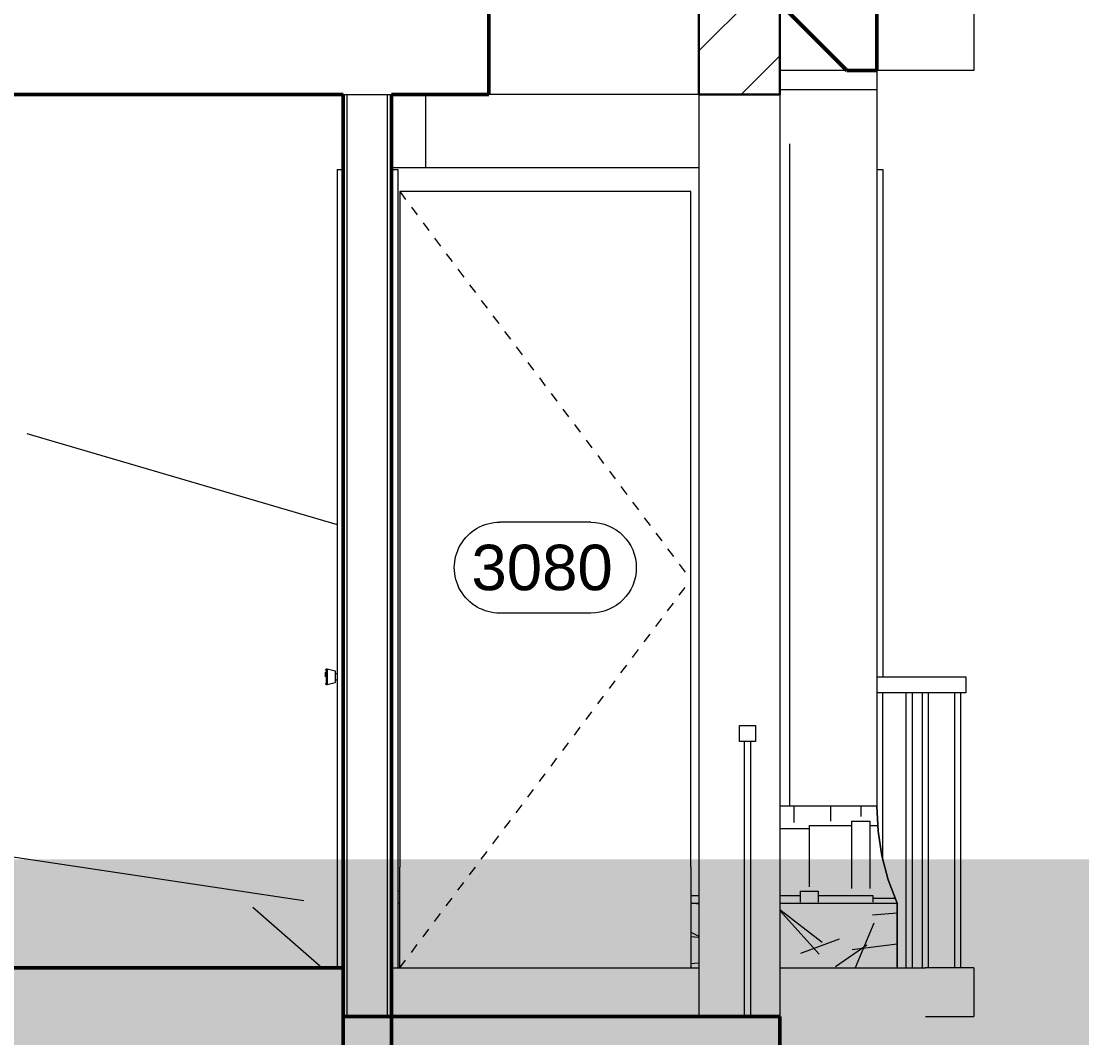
# Model space of a CAD drawing. Header units: feet. Extents: x 4475 to 7025, y -5344 to -4239.
# Drawn here: x 6693.2 to 6704.13, y -4333.82 to -4323.34 of the extents above; entities that cross this region are included whole.
import ezdxf

# ---------------------------------------------------------------- set-up
doc = ezdxf.new("R2010")
doc.units = ezdxf.units.FT
doc.header["$MEASUREMENT"] = 0
doc.linetypes.add('Dash 1_16_', pattern=[0.12499999999999999, 0.06249999999999999, -0.06249999999999999])
for name, color, linetype, lineweight in [('A-COLS', 52, 'Continuous', 9), ('A-DOOR', 31, 'Continuous', 13), ('A-DOOR-FRAM', 31, 'Continuous', 9), ('A-DOOR-IDEN', 31, 'Continuous', 9), ('A-FLOR', 192, 'Continuous', 13), ('A-FLOR-HRAL', 11, 'Continuous', 9), ('A-ROOF', 132, 'Continuous', 9), ('A-WALL', 113, 'Continuous', 9), ('A-WALL-PATT', 111, 'Continuous', 13), ('S-BEAM', 12, 'Continuous', 9)]:
    doc.layers.add(name, color=color, linetype=linetype, lineweight=lineweight)
doc.styles.add('Arial_1', font='arial.ttf', dxfattribs={"height": 42.1875})

# ---------------------------------------------------------------- blocks, each defined once
blk = doc.blocks.new('FP_2_14-BUILDING SECTION 2')
at = {"layer": 'A-WALL-PATT', "lineweight": 9}
for p, q in [((-431.4351579863111, 20.00000000000005), (-431.4351579863111, 18.72153590751128)), ((-427.6851579863111, 19.99999999999988), (-427.6851579863111, 18.16551616223404)), ((-423.1851579863111, 19.99999999999988), (-423.1851579863111, 17.98030947057168)), ((-432.5601579863111, 17.61013918948862), (-433.5591576354056, 17.61013918948862)), ((-430.3101579863111, 18.16551616223387), (-432.5601579863111, 18.16551616223387)), ((-432.5601579863111, 18.16551616223387), (-432.5601579863111, 15.33783507718613)), ((-430.3101579863111, 18.16551616223387), (-430.3101579863111, 15.33783507718613)), ((-425.0601579863111, 17.61013918948862), (-430.3101579863111, 17.61013918948862)), ((-425.0601579863111, 17.61013918948862), (-425.0601579863111, 15.03258770919962)), ((-421.435157986312, 17.24034107771302), (-425.0601579863111, 17.24034107771302)), ((-432.5601579863111, 15.33783507718613), (-432.5601579863111, 12.55279653324004)), ((-430.3101579863111, 15.33783507718613), (-430.3101579863111, 12.55279653324004)), ((-425.0601579863111, 15.03258770919962), (-425.0601579863111, 12.49291742516556)), ((-432.5601579863111, 12.55279653324004), (-432.5601579863111, 9.835873915088312)), ((-430.3101579863111, 12.55279653324004), (-430.3101579863111, 9.835873915088312)), ((-425.0601579863111, 12.49291742516556), (-425.0601579863111, 10.0104957147696)), ((-423.9351579863111, 9.48782424299702), (-426.1851579863111, 9.48782424299702)), ((-426.1851579863111, 9.48782424299702), (-426.1851579863111, 8.121797583214002)), ((-423.9351579863111, 9.48782424299702), (-423.9351579863111, 8.121797583214002)), ((-432.9351579863111, 8.624980069447643), (-435.740973738761, 8.624980069447643)), ((-426.1851579863111, 8.968836062234912), (-432.9351579863111, 8.968836062234912)), ((-432.9351579863111, 8.968836062234912), (-432.9351579863111, 8.121797583214002)), ((-421.435157986312, 8.968836062234912), (-423.9351579863111, 8.968836062234912)), ((-410.4351579863111, 8.968836062234912), (-411.4351579863121, 8.968836062234912))]:
    blk.add_line(p, q, dxfattribs=at)
blk = doc.blocks.new('FP_2_15-BUILDING SECTION 2')
at = {"layer": 'A-WALL-PATT', "lineweight": 9}
blk.add_line((-374.1851579863513, 9.48782424299702), (-374.435157986311, 9.48782424299702), dxfattribs=at)
blk = doc.blocks.new('Basic Wall _ Generic - 6_ Shingle - ___-636447-BUILDING SECTION 2')
at = {"layer": 'A-WALL'}
for p, q in [((-433.4351579863127, 20.00000000000014), (-421.4351579863118, 20.00000000000004)), ((-410.4351579863109, 12.45811420456725), (-410.4351579863109, 8.000000000000366)), ((-374.4351579863107, 8.000000000000185), (-374.4351579863107, 12.45811420456667)), ((-421.4351579863117, 7.999999999999993), (-435.9351579863126, 7.999999999999987)), ((-410.4351579863109, 7.999999999999998), (-411.4351579863119, 7.999999999999998)), ((-374.1851579863511, 7.999999999999998), (-374.4351579863107, 7.999999999999998))]:
    blk.add_line(p, q, dxfattribs=at)
at = {"layer": 'A-WALL', "flags": 128}
blk.add_lwpolyline([(-435.9351579863126, 8.00000000000016), (-434.8501055295026, 10.88757601975565), (-434.0667963731976, 13.87117466393442), (-433.5934846768934, 16.91935611227999), (-433.4351579863127, 19.99999999999994)], dxfattribs=at)
at = {"layer": 'A-WALL'}
for name in ['FP_2_14-BUILDING SECTION 2', 'FP_2_15-BUILDING SECTION 2']:
    blk.add_blockref(name, (0, 0), dxfattribs=at)
blk = doc.blocks.new('Basic Wall _ Generic - 6_ Shingle - ___-636446-BUILDING SECTION 2')
at = {"layer": 'A-WALL-PATT', "lineweight": 9}
h = blk.add_hatch(dxfattribs=at)
h.set_pattern_fill('FP2_12', color=256, style=0, pattern_type=2)
h.set_pattern_definition([(228.013, (-215.967, 108), (-239.9989413048833, -270.0010021343165), [4.036, -399.573]), (184.97, (-218.667, 105), (360.0003236346671, 30.00211492436711), [6.926, -685.678]), (132.51, (-225.567, 104.4), (299.9971683038152, -330.0022305116928), [4.883999999999999, -483.481]), (267.2739999999999, (-237.267, 96.9), (29.99679649168115, 600.0003233609434), [6.307, -624.4069999999999]), (292.834, (-237.567, 90.6), (-150.0022592402545, 359.9987489656311), [6.185, -612.281]), (357.274, (-235.167, 84.9), (-600.0003233609434, 29.99679649168113), [6.307, -624.4069999999999]), (37.694, (-228.867, 84.6), (-390.0009265899155, -299.9981378692331), [8.341000000000001, -825.745]), (72.255, (-222.267, 89.7), (210.0037447243963, 659.998976711124), [7.875, -779.59]), (121.43, (-219.867, 97.2), (-240.0028834568721, 389.9983220481687), [6.327999999999999, -626.5219999999999]), (175.236, (-223.167, 102.6), (329.9993796356457, -30.00166198877936), [7.225, -354.023]), (222.397, (-230.367, 103.2), (-360.0027680582915, -329.9974716837473), [9.342999999999998, -925.001]), (138.814, (-207.567, 96.6), (-209.9997065126242, 180.0004392567188), [3.189, -315.715]), (171.4690000000001, (-209.967, 98.7), (390.0002053866395, -60.00125401505348), [6.067, -600.645]), (225, (-215.967, 99.6), (3.552713678800501e-15, -29.99971229862047), [4.243, -38.184]), (203.199, (-218.067, 103.2), (149.9995756617798, 60.00128391364628), [2.285, -226.188]), (291.801, (-220.167, 102.3), (-29.99936713589376, 90.00061687258514), [3.231, -158.324]), (30.964, (-218.967, 99.3), (89.9996300442654, 60.00036293969697), [5.247999999999999, -169.681]), (161.565, (-214.467, 102), (60.00008084426817, -30.00026552684633), [3.795, -91.074]), (16.39, (-237.567, 102.3), (299.9996422809709, 90.00251610532591), [5.315999999999999, -526.2849999999999]), (70.346, (-232.467, 103.8), (-120.0009292892917, -329.9994507854618), [4.46, -441.522]), (293.199, (-214.467, 108), (-60.00128391364633, 149.9995756617798), [4.568999999999999, -223.904]), (343.61, (-212.667, 103.8), (-299.9996422809709, 90.00251610532591), [5.316, -526.285]), (339.444, (-237.567, 83.7), (-150.0003327236797, 59.99973827264058), [5.126, -251.194]), (294.775, (-232.767, 81.9), (-149.9993189289101, 329.9999523800922), [4.295, -425.239]), (66.801, (-214.167, 78), (60.00128391364633, 149.9995756617798), [4.568999999999999, -223.904]), (17.354, (-212.367, 82.2), (-389.9999740729878, -119.9994413448198), [5.028999999999999, -497.863]), (69.444, (-228.867, 78), (-59.99973827264057, -150.0003327236798), [2.563, -253.757]), (101.31, (-215.967, 78), (-29.9996343857993, 119.9998976446162), [1.53, -151.441]), (165.964, (-216.267, 79.5), (90.00024721700416, -29.99957662831485), [6.184999999999999, -117.509]), (186.009, (-222.267, 81), (299.9997962432353, 30.00022029948025), [5.732, -567.418]), (303.69, (-218.967, 96.6), (-29.99950264898758, 60.00029148107021), [4.327, -103.84]), (353.157, (-216.567, 93), (509.9998072626584, -60.00247769093619), [7.553999999999999, -747.827]), (60.94500000000001, (-209.067, 92.1), (-120.0014882564114, -209.9989445503152), [3.089, -305.78]), (90, (-207.567, 94.8), (-30, 30), [1.8, -28.2]), (120.256, (-222.867, 81.9), (119.9987375549786, -210.0006105472347), [4.168, -412.606]), (48.01300000000001, (-224.967, 85.5), (239.9989413048832, 270.0010021343165), [8.072000000000001, -395.537]), (0, (-219.567, 91.5), (30, 30), [7.8, -22.2]), (325.305, (-211.767, 91.5), (300.0009744324322, -209.9990352658581), [4.743, -469.598]), (254.055, (-207.867, 88.8), (-29.99913007079618, -120.000731085254), [4.367999999999999, -214.035]), (207.646, (-209.067, 84.6), (-570.0000256505866, -299.9997914321449), [7.112, -704.084]), (175.426, (-215.367, 81.3), (-389.9996302564581, 30.00068858919703), [7.524, -744.872])])
h.paths.add_polyline_path([(-421.435157986312, -1.70530256582424e-13), (-421.435157986312, 7.999999999999885), (-435.935157986313, 7.999999999999885), (-435.935157986313, -1.70530256582424e-13), (-427.3802741701965, -1.70530256582424e-13)])
h.paths.add_polyline_path([(-410.4351579863111, -1.70530256582424e-13), (-410.4351579863111, 7.999999999999885), (-411.4351579863121, 7.999999999999885), (-411.4351579863121, -1.70530256582424e-13)])
at = {"layer": 'A-WALL'}
for p, q in [((-435.9351579863128, 0), (-435.9351579863128, 7.999999999999998)), ((-421.4351579863118, 7.999999999999998), (-435.9351579863128, 7.999999999999998)), ((-410.4351579863108, 7.999999999999998), (-411.4351579863119, 7.999999999999998)), ((-410.4351579863108, 7.999999999999998), (-410.4351579863108, 0)), ((-374.4351579863107, 0), (-374.4351579863107, 7.999999999999998)), ((-374.1851579863511, 7.999999999999998), (-374.4351579863107, 7.999999999999998))]:
    blk.add_line(p, q, dxfattribs=at)
blk = doc.blocks.new('Basic Wall _ Generic - 6_ Shingle - ___-636449-BUILDING SECTION 2')
at = {"layer": 'A-WALL', "flags": 128}
blk.add_lwpolyline([(-433.4351579863127, 19.99999999999995), (-433.5934846768934, 16.91935611228), (-434.0667963731976, 13.87117466393443), (-434.8501055295026, 10.88757601975566), (-435.9351579863126, 8.000000000000172)], dxfattribs=at)
blk = doc.blocks.new('Basic Wall _ Generic - 6_ Shingle - ___-636448-BUILDING SECTION 2')
at = {"layer": 'A-WALL'}
blk.add_line((-435.9351579863128, 7.999999999999998), (-435.9351579863128, 0), dxfattribs=at)
blk = doc.blocks.new('Railing - 3_4_-393322-BUILDING SECTION 2')
at = {"layer": 'A-FLOR-HRAL'}
for p, q in [((-417.8101579863118, 27.99999999999999), (-417.8101579863118, -6.00000000000001)), ((-417.0601579863118, -6.000000000000004), (-417.0601579863118, 27.99999999999999))]:
    blk.add_line(p, q, dxfattribs=at)
blk = doc.blocks.new('Railing - Railing-661205-BUILDING SECTION 2')
at = {"layer": 'A-FLOR-HRAL'}
for p, q in [((-418.4351579863118, 30), (-418.4351579863118, 28)), ((-416.4351579863118, 30), (-418.4351579863118, 30)), ((-416.4351579863118, 28), (-416.4351579863118, 30)), ((-418.4351579863118, 28), (-416.4351579863118, 28))]:
    blk.add_line(p, q, dxfattribs=at)
blk.add_blockref('Railing - 3_4_-393322-BUILDING SECTION 2', (0, 0))
blk = doc.blocks.new('Top Rail Type - Top Rail_Internal_-661814-BUILDING SECTION 2')
at = {"layer": 'A-FLOR-HRAL'}
for p, q in [((-418.4351579863118, 30), (-418.4351579863118, 28)), ((-416.4351579863118, 30), (-418.4351579863118, 30)), ((-416.4351579863118, 28), (-416.4351579863118, 30)), ((-418.4351579863118, 28), (-416.4351579863118, 28))]:
    blk.add_line(p, q, dxfattribs=at)
blk = doc.blocks.new('Walls 5 - Walls 5-856627-BUILDING SECTION 2')
at = {"layer": 'A-WALL'}
for p, q in [((-421.4351579863118, 0), (-439.4351579863196, 0)), ((-374.1851579863512, 0), (-411.4351579863119, 0))]:
    blk.add_line(p, q, dxfattribs=at)
blk = doc.blocks.new('Door-Single-Flush_Panel_Double-Acting - 3080-1036725-BUILDING SECTION 2')
at = {"layer": 'A-DOOR', "linetype": 'Dash 1_16_', "lineweight": 9}
for p, q in [((-374.4351579863146, 95.99999999999993), (-410.4351579863127, 47.99999999999992)), ((-374.4351579863146, -2.65301188880982e-15), (-410.4351579863127, 47.99999999999993))]:
    blk.add_line(p, q, dxfattribs=at)
at = {"layer": 'A-DOOR-FRAM'}
for p, q in [((-373.4351579863127, 98.99999999999986), (-411.4351579863119, 98.99999999999986)), ((-410.4351579863146, 12.46809747453864), (-410.4351579863146, 95.99999999999991)), ((-410.4351579863146, 95.99999999999991), (-374.4351579863146, 95.99999999999991)), ((-374.4351579863146, 95.99999999999991), (-374.4351579863146, 12.46809747453873))]:
    blk.add_line(p, q, dxfattribs=at)
blk = doc.blocks.new('Door-Interior-Double-Full Glass-Wood - 5080-1036718-BUILDING SECTION 2')
at = {"layer": 'A-DOOR', "lineweight": 9}
for p, q in [((-433.4351579863514, 98.75000000000006), (-434.1851579863514, 98.75000000000006)), ((-434.1851579863514, 98.75000000000006), (-434.1851579863514, 35.99999999999991))]:
    blk.add_line(p, q, dxfattribs=at)
blk = doc.blocks.new('Door-Interior-Double-Full Glass-Wood - 5080-1036716-BUILDING SECTION 2')
at = {"layer": 'A-DOOR', "lineweight": 9}
for p, q in [((-373.435157986351, 98.75000000000006), (-374.185157986351, 98.75000000000006)), ((-374.185157986351, 98.75000000000006), (-374.185157986351, 0)), ((-366.6851579863124, 98.75000000000006), (-367.4351579863124, 98.75000000000006)), ((-366.6851579863124, 98.75000000000006), (-366.6851579863124, 0)), ((-365.4781322486999, 36.98425196850354), (-366.4509060178087, 36.73371008001998)), ((-365.4781322486999, 36.98425196850354), (-366.4509060178087, 36.73371008001998)), ((-366.4509060178086, 36.73371008002015), (-366.4509060178086, 35.9999999999999)), ((-365.3417669684339, 36.98425196850354), (-365.4781322486999, 36.98425196850354)), ((-365.3417669684339, 36.98425196850354), (-365.4781322486999, 36.98425196850354)), ((-365.4781322486998, 36.93607924832173), (-365.4781322486998, 36.93607924832173)), ((-365.4781322486998, 36.93607924832175), (-365.4781322486998, 35.9999999999999)), ((-365.2698036556041, 36.80613651899022), (-365.3417669684339, 36.98425196850354)), ((-365.269803655604, 36.80613651899022), (-365.3417669684339, 36.98425196850354)), ((-365.3417669684338, 36.93607924832173), (-365.3417669684338, 36.93607924832173)), ((-365.3417669684337, 36.93607924832175), (-365.3417669684337, 35.9999999999999)), ((-366.4509060178087, 36.39370078740131), (-366.6851579863126, 36.39370078740131)), ((-366.4509060178087, 36.39370078740131), (-366.6851579863126, 36.39370078740131)), ((-366.6851579863126, 35.60629921259817), (-366.4509060178087, 35.60629921259817)), ((-366.6851579863126, 35.60629921259817), (-366.4509060178087, 35.60629921259817)), ((-366.4509060178086, 35.9999999999999), (-366.4509060178086, 35.26628991997966)), ((-365.4781322486998, 35.9999999999999), (-365.4781322486998, 35.06392075167805)), ((-365.3417669684337, 35.9999999999999), (-365.3417669684337, 35.06392075167805)), ((-365.2698036556039, 36.64137714446055), (-365.2698036556039, 36.64137714446056)), ((-365.2698036556039, 36.64137714446057), (-365.2698036556039, 36.64137714446057)), ((-365.2698036556039, 35.99999999999987), (-365.2698036556039, 36.57002459914007)), ((-365.2698036556039, 36.57002459914008), (-365.2698036556039, 35.99999999999989)), ((-365.2698036556039, 35.9999999999999), (-365.2698036556039, 36.5700245991401)), ((-365.2698036556039, 36.5700245991401), (-365.2698036556039, 35.9999999999999)), ((-365.2698036556039, 35.99999999999988), (-365.2698036556039, 35.99999999999987)), ((-365.2698036556039, 35.9999999999999), (-365.2698036556039, 35.9999999999999)), ((-366.4509060178087, 35.26628991997949), (-365.4781322486999, 35.01574803149594)), ((-366.4509060178087, 35.26628991997949), (-365.4781322486999, 35.01574803149594)), ((-365.4781322486998, 35.06392075167803), (-365.4781322486998, 35.06392075167803)), ((-365.4781322486999, 35.01574803149594), (-365.3417669684339, 35.01574803149594)), ((-365.4781322486999, 35.01574803149594), (-365.3417669684339, 35.01574803149594)), ((-365.3417669684339, 35.01574803149594), (-365.2698036556041, 35.19386348100942)), ((-365.3417669684339, 35.01574803149594), (-365.269803655604, 35.19386348100942)), ((-365.3417669684338, 35.06392075167803), (-365.3417669684338, 35.06392075167803)), ((-373.435157986351, 0), (-374.185157986351, 0))]:
    blk.add_line(p, q, dxfattribs=at)
blk = doc.blocks.new('Railing - 3_4_-V17-BUILDING SECTION 2')
at = {"layer": 'A-FLOR-HRAL'}
for p, q in [((-437.810157986351, 33.99999999999999), (-437.810157986351, -1.06581410364015e-14)), ((-437.060157986351, -5.329070518200751e-15), (-437.060157986351, 33.99999999999998))]:
    blk.add_line(p, q, dxfattribs=at)
blk = doc.blocks.new('Railing - 3_4_-V18-BUILDING SECTION 2')
at = {"layer": 'A-FLOR-HRAL'}
for p, q in [((-439.8101579863511, -5.329070518200751e-15), (-439.8101579863511, 33.99999999999998)), ((-439.0601579863511, -5.329070518200751e-15), (-439.0601579863511, 33.99999999999999))]:
    blk.add_line(p, q, dxfattribs=at)
blk = doc.blocks.new('Railing - 3_4_-V19-BUILDING SECTION 2')
at = {"layer": 'A-FLOR-HRAL'}
blk.add_line((-434.1851579863511, 13.42033919790502), (-434.1851579863511, 33.99999999999998), dxfattribs=at)
blk = doc.blocks.new('Railing - Railing-1032713-BUILDING SECTION 2')
for name, p in [('Railing - 3_4_-V18-BUILDING SECTION 2', (-4.000000000000028, 0)), ('Railing - 3_4_-V18-BUILDING SECTION 2', (0, 0)), ('Railing - 3_4_-V17-BUILDING SECTION 2', (0, 0)), ('Railing - 3_4_-V19-BUILDING SECTION 2', (0, 0))]:
    blk.add_blockref(name, p)
blk = doc.blocks.new('Top Rail Type - Top Rail_Internal_-1032924-BUILDING SECTION 2')
at = {"layer": 'A-FLOR-HRAL'}
for p, q in [((-433.4351579863511, 35.99999999999999), (-444.4351579863511, 35.99999999999999)), ((-444.4351579863512, 35.99999999999999), (-444.4351579863512, 34)), ((-444.4351579863512, 34), (-433.4351579863511, 34))]:
    blk.add_line(p, q, dxfattribs=at)
blk = doc.blocks.new('Structural Framing 8 - Structural Framing 8-1054860-BUILDING SECTION 2')
at = {"layer": 'S-BEAM'}
h = blk.add_hatch(dxfattribs=at)
h.set_pattern_fill('FP2_25', color=256, style=0, pattern_type=2)
h.set_pattern_definition([(135, (-237.567, 78), (-5.303300858899107, -5.303300858899106), [])])
h.paths.add_polyline_path([(-418.2465974548539, 108.0000000000001), (-411.4351579863119, 108.0000000000001), (-411.4351579863119, 129.2720779386421), (-421.435157986312, 119.272077938642), (-421.435157986312, 108.0000000000001)])
at = {"layer": 'S-BEAM', "lineweight": 30}
for p, q in [((-411.4351579863117, 129.272077938642), (-421.4351579863118, 119.2720779386418)), ((-411.4351579863117, 108), (-411.4351579863117, 129.272077938642)), ((-421.4351579863118, 119.2720779386418), (-421.4351579863118, 108)), ((-421.4351579863118, 108), (-411.4351579863117, 108))]:
    blk.add_line(p, q, dxfattribs=at)
blk = doc.blocks.new('Door Tag - Door Tag-41184-BUILDING SECTION 2')
at = {"layer": 'A-DOOR-IDEN'}
for p, q in [((-314.5601579863115, 169.1249999999999), (-303.3101579863106, 169.1249999999999)), ((-314.5601579863115, 157.8749999999998), (-303.3101579863106, 157.8749999999998))]:
    blk.add_line(p, q, dxfattribs=at)
for centre, start, end in [((-314.5601579863115, 163.4999999999999), 90, 269.9999999999991), ((-303.3101579863106, 163.4999999999999), 269.9999999999996, 90)]:
    blk.add_arc(centre, 5.625, start, end, dxfattribs=at)
blk = doc.blocks.new('xzx')
at = {"layer": 'A-WALL-PATT', "lineweight": 9}
h = blk.add_hatch(dxfattribs=at)
h.set_pattern_fill('FP2_13', color=256, style=0, pattern_type=2)
h.set_pattern_definition([(0, (6864.987288989882, -3531.489930648183), (19.125, 9), [4.5, -3.75, 5.25, -2.25, -9.75]), (0, (6864.987288989882, -3531.489930648183), (19.125, 9), [-15.75, 6.75, -3]), (0, (6869.487288989882, -3531.114930648183), (19.125, 9), [3.75, -14.25, 3, -4.5]), (0, (6878.487288989882, -3532.052430648183), (19.125, 9), [2.25, -23.25]), (90, (6864.987288989882, -3531.489930648183), (-6.374999999999999, 9), [8.625, -27.375]), (90, (6869.487288989882, -3531.489930648183), (-6.374999999999999, 9), [8.437000000000001, -27.562]), (90, (6873.237288989882, -3531.489930648183), (-6.374999999999999, 9), [7.875, -28.125]), (90, (6878.487288989882, -3532.052430648183), (-6.374999999999999, 9), [8.625, -27.375]), (90, (6880.737288989882, -3532.052430648183), (-6.374999999999999, 9), [8.625, -27.375]), (90, (6887.487288989882, -3531.489930648183), (-6.374999999999999, 9), [8.25, -27.75])])
h.paths.add_polyline_path([(7027.923478699399, -4237.692298166403), (7027.923478699399, -4230.108964833073), (7028.923478699399, -4230.108964833073), (7028.923478699399, -4237.692298166403)])
h.paths.add_polyline_path([(7026.609340005337, -4231.108964833073), (7023.923478699401, -4231.108964833073), (7023.923478699401, -4230.358964833073), (7027.090145366066, -4230.358964833073), (7027.090145366066, -4231.108964833073), (7026.998999532733, -4231.108964833073)])
h = blk.add_hatch(dxfattribs=at)
h.set_pattern_fill('FP2_15', color=256, style=0, pattern_type=2)
h.set_pattern_definition([(228.013, (7019.455288989881, -3423.489930648183), (-239.9989413048833, -270.0010021343165), [4.035999999999995, -399.5729999999997]), (184.97, (7016.755288989882, -3426.489930648183), (360.0003236346671, 30.00211492436711), [6.926, -685.678]), (132.51, (7009.855288989882, -3427.089930648183), (299.9971683038152, -330.0022305116928), [4.883999999999999, -483.481]), (267.2739999999999, (6998.155288989881, -3434.589930648183), (29.99679649168115, 600.0003233609434), [6.307, -624.4069999999999]), (292.834, (6997.855288989882, -3440.889930648183), (-150.0022592402545, 359.9987489656311), [6.185, -612.281]), (357.274, (7000.255288989882, -3446.589930648183), (-600.0003233609434, 29.99679649168113), [6.307, -624.4069999999999]), (37.694, (7006.555288989882, -3446.889930648183), (-390.0009265899155, -299.9981378692331), [8.341000000000001, -825.745]), (72.255, (7013.155288989881, -3441.789930648183), (210.0037447243963, 659.998976711124), [7.875, -779.59]), (121.43, (7015.555288989882, -3434.289930648183), (-240.0028834568721, 389.9983220481687), [6.327999999999999, -626.5219999999999]), (175.236, (7012.255288989882, -3428.889930648183), (329.9993796356457, -30.00166198877936), [7.225, -354.023]), (222.397, (7005.055288989882, -3428.289930648183), (-360.0027680582915, -329.9974716837473), [9.342999999999988, -925.0009999999993]), (138.814, (7027.855288989882, -3434.889930648183), (-209.9997065126242, 180.0004392567188), [3.189, -315.715]), (171.4690000000001, (7025.455288989881, -3432.789930648183), (390.0002053866395, -60.00125401505348), [6.067, -600.645]), (225, (7019.455288989881, -3431.889930648183), (3.552713678800501e-15, -29.99971229862047), [4.243, -38.184]), (203.199, (7017.355288989882, -3428.289930648183), (149.9995756617798, 60.00128391364628), [2.285, -226.188]), (291.801, (7015.255288989882, -3429.189930648183), (-29.99936713589376, 90.00061687258514), [3.231, -158.324]), (30.964, (7016.455288989881, -3432.189930648183), (89.9996300442654, 60.00036293969697), [5.247999999999999, -169.681]), (161.565, (7020.955288989881, -3429.489930648183), (60.00008084426817, -30.00026552684633), [3.795, -91.074]), (16.39, (6997.855288989882, -3429.189930648183), (299.9996422809709, 90.00251610532591), [5.315999999999994, -526.2849999999992]), (70.346, (7002.955288989881, -3427.689930648183), (-120.0009292892917, -329.9994507854618), [4.46, -441.522]), (293.199, (7020.955288989881, -3423.489930648183), (-60.00128391364633, 149.9995756617798), [4.568999999999994, -223.9039999999998]), (343.61, (7022.755288989882, -3427.689930648183), (-299.9996422809709, 90.00251610532591), [5.316, -526.285]), (339.444, (6997.855288989882, -3447.789930648183), (-150.0003327236797, 59.99973827264058), [5.126, -251.194]), (294.775, (7002.655288989881, -3449.589930648183), (-149.9993189289101, 329.9999523800922), [4.295, -425.239]), (66.801, (7021.255288989882, -3453.489930648183), (60.00128391364633, 149.9995756617798), [4.568999999999994, -223.9039999999998]), (17.35400000000001, (7023.055288989882, -3449.289930648183), (-389.9999740729878, -119.9994413448198), [5.028999999999999, -497.863]), (69.444, (7006.555288989882, -3453.489930648183), (-59.99973827264057, -150.0003327236798), [2.563, -253.757]), (101.3099999999999, (7019.455288989881, -3453.489930648183), (-29.9996343857993, 119.9998976446162), [1.53, -151.4409999999999]), (165.964, (7019.155288989881, -3451.989930648183), (90.00024721700416, -29.99957662831485), [6.184999999999993, -117.5089999999999]), (186.009, (7013.155288989881, -3450.489930648183), (299.9997962432353, 30.00022029948025), [5.731, -567.418]), (303.69, (7016.455288989881, -3434.889930648183), (-29.99950264898758, 60.00029148107021), [4.327, -103.84]), (353.157, (7018.855288989882, -3438.489930648183), (509.9998072626584, -60.00247769093619), [7.553999999999999, -747.827]), (60.94500000000001, (7026.355288989882, -3439.389930648183), (-120.0014882564114, -209.9989445503152), [3.089, -305.78]), (90, (7027.855288989882, -3436.689930648183), (-30, 30), [1.8, -28.2]), (120.256, (7012.555288989882, -3449.589930648183), (119.9987375549786, -210.0006105472347), [4.168, -412.606]), (48.01300000000001, (7010.455288989881, -3445.989930648183), (239.9989413048832, 270.0010021343165), [8.072000000000001, -395.537]), (0, (7015.855288989882, -3439.989930648183), (30, 30), [7.8, -22.2]), (325.305, (7023.655288989881, -3439.989930648183), (300.0009744324322, -209.9990352658581), [4.743, -469.598]), (254.055, (7027.555288989882, -3442.689930648183), (-29.99913007079618, -120.000731085254), [4.367999999999994, -214.0349999999998]), (207.646, (7026.355288989882, -3446.889930648183), (-570.0000256505866, -299.9997914321449), [7.112, -704.084]), (175.426, (7020.055288989882, -3450.189930648183), (-389.9996302564581, 30.00068858919703), [7.524, -744.872])])
h.paths.add_polyline_path([(7023.360978699401, -4239.358964833069), (7017.923478699404, -4239.358964833069), (7017.923478699404, -4235.358964833071), (7017.173478699404, -4235.358964833071), (7017.173478699404, -4230.358964833073), (7023.423478699401, -4230.358964833073), (7023.423478699401, -4231.129798166406), (7023.360978699401, -4231.129798166406), (7023.360978699401, -4236.330551926122), (7023.341457702026, -4236.326539122258), (7023.341457702026, -4236.297822326402), (7023.249029447911, -4236.280958229044), (7023.243032505176, -4236.311462783142), (7023.248855695646, -4236.311462783142), (7023.243032505176, -4236.335213808106), (7023.247809339504, -4236.337347692528), (7023.243571293826, -4236.348156262799), (7023.248209077068, -4236.360589381547), (7023.245420200312, -4236.375709687116), (7023.249029447911, -4236.383070199388), (7023.243787203047, -4236.385794041388), (7023.244803517012, -4236.40667617055), (7023.24483326275, -4236.411153226946), (7023.245748288798, -4236.425663964898), (7023.249029447911, -4236.436971437097), (7023.281211895678, -4236.432640463176), (7023.341457702026, -4236.415630283343), (7023.341457702026, -4236.387377740019), (7023.360978699401, -4236.391390543883), (7023.360978699401, -4239.268964833069)])
h.paths.add_polyline_path([(7004.173478699408, -4239.358964833069), (7003.923478699409, -4239.358964833069), (7003.923478699409, -4232.358964833072), (7004.173478699408, -4232.358964833072), (7004.173478699408, -4238.610487545491)])
h.paths.add_polyline_path([(7009.423478699407, -4239.358964833069), (7008.673478699407, -4239.358964833069), (7008.673478699407, -4232.358964833072), (7008.923478699407, -4232.358964833072), (7008.923478699407, -4231.858964833072), (7003.923478699409, -4231.858964833072), (7003.923478699409, -4230.358964833073), (7010.173478699407, -4230.358964833073), (7010.173478699407, -4232.779074342755), (7009.423478699407, -4233.212087044647), (7009.423478699407, -4239.318917557944)])
h.paths.add_polyline_path([(7013.141980106599, -4235.358964833071), (7012.923478699406, -4235.358964833071), (7012.923478699406, -4235.232812986809), (7013.673478699405, -4234.799800284917), (7013.673478699405, -4235.358964833071)])
at = {"layer": 'A-COLS'}
for p, q in [((7027.090145366066, -4230.358964833073), (7027.090145366066, -4239.858964833069)), ((7027.923478699399, -4230.358964833073), (7027.923478699399, -4239.858964833069))]:
    blk.add_line(p, q, dxfattribs=at)
at = {"layer": 'A-FLOR', "lineweight": 50}
for p, q in [((7024.9234786994, -4229.358964833073), (7024.9234786994, -4230.358964833073)), ((7023.423478699401, -4230.358964833073), (6996.423478699412, -4230.358964833073)), ((7024.9234786994, -4230.358964833073), (7023.923478699401, -4230.358964833073)), ((6996.423478699412, -4239.358964833069), (7023.423478699401, -4239.358964833069)), ((7023.923478699401, -4239.858964833069), (7027.923478699399, -4239.858964833069)), ((7027.923478699399, -4239.858964833069), (7027.923478699399, -4240.858964833068))]:
    blk.add_line(p, q, dxfattribs=at)
at = {"layer": 'A-FLOR'}
for p, q in [((7029.923478699402, -4239.358964833069), (7029.423478699399, -4239.358964833069)), ((7029.923478699402, -4239.358964833069), (7029.923478699402, -4239.858964833069)), ((7029.423478699399, -4239.858964833069), (7029.923478699402, -4239.858964833069))]:
    blk.add_line(p, q, dxfattribs=at)
at = {"layer": 'A-ROOF'}
for p, q in [((7029.923478699398, -4220.358964833076), (7029.923478699398, -4230.108964833073)), ((7028.612818527619, -4230.108964833073), (7027.923478699399, -4230.108964833073)), ((7029.923478699398, -4230.108964833073), (7028.923478699399, -4230.108964833073))]:
    blk.add_line(p, q, dxfattribs=at)
at = {"layer": 'A-ROOF', "lineweight": 50}
for p, q in [((7028.612818527619, -4230.108964833073), (7024.9234786994, -4226.419625004854)), ((7028.923478699399, -4229.358964833073), (7028.923478699399, -4230.108964833073)), ((7028.923478699399, -4230.108964833073), (7028.612818527619, -4230.108964833073))]:
    blk.add_line(p, q, dxfattribs=at)
at = {"layer": 'A-WALL'}
for p, q in [((7028.923478699399, -4230.108964833073), (7028.923478699399, -4237.692298166403)), ((7023.423478699401, -4230.358964833073), (7023.923478699401, -4230.358964833073)), ((7023.465145366068, -4239.858964833069), (7023.465145366068, -4230.358964833073)), ((7023.881812032734, -4239.858964833069), (7023.881812032734, -4230.358964833073)), ((7027.090145366066, -4230.358964833073), (7024.9234786994, -4230.358964833073))]:
    blk.add_line(p, q, dxfattribs=at)
at = {"layer": 'A-WALL', "lineweight": 50}
for p, q in [((7023.423478699401, -4242.358964833068), (7023.423478699401, -4230.358964833073)), ((7023.923478699401, -4230.358964833073), (7023.923478699401, -4242.358964833068)), ((7023.923478699401, -4239.858964833069), (7023.423478699401, -4239.858964833069))]:
    blk.add_line(p, q, dxfattribs=at)
at = {"layer": 'A-DOOR', "xscale": -0.08333333333330001, "yscale": 0.08333333333330001, "zscale": 0.08333333333330001}
for name in ['Door-Interior-Double-Full Glass-Wood - 5080-1036716-BUILDING SECTION 2', 'Door-Single-Flush_Panel_Double-Acting - 3080-1036725-BUILDING SECTION 2', 'Door-Interior-Double-Full Glass-Wood - 5080-1036718-BUILDING SECTION 2']:
    blk.add_blockref(name, (6992.803882200555, -4239.358964833069), dxfattribs=at)
at = {"layer": 'A-DOOR-IDEN', "xscale": -0.08333333333330001, "yscale": 0.08333333333330001, "zscale": 0.08333333333330001}
blk.add_blockref('Door Tag - Door Tag-41184-BUILDING SECTION 2', (6999.762215533885, -4248.858964833065), dxfattribs=at)
at = {"layer": 'A-FLOR-HRAL', "xscale": -0.08333333333330001, "yscale": 0.08333333333330001, "zscale": 0.08333333333330001}
for name in ['Top Rail Type - Top Rail_Internal_-1032924-BUILDING SECTION 2', 'Railing - Railing-1032713-BUILDING SECTION 2', 'Railing - Railing-661205-BUILDING SECTION 2', 'Top Rail Type - Top Rail_Internal_-661814-BUILDING SECTION 2']:
    blk.add_blockref(name, (6992.803882200555, -4239.358964833069), dxfattribs=at)
at = {"layer": 'A-WALL', "xscale": -0.08333333333330001, "yscale": 0.08333333333330001, "zscale": 0.08333333333330001}
for name in ['Basic Wall _ Generic - 6_ Shingle - ___-636447-BUILDING SECTION 2', 'Basic Wall _ Generic - 6_ Shingle - ___-636449-BUILDING SECTION 2', 'Basic Wall _ Generic - 6_ Shingle - ___-636446-BUILDING SECTION 2', 'Basic Wall _ Generic - 6_ Shingle - ___-636448-BUILDING SECTION 2', 'Walls 5 - Walls 5-856627-BUILDING SECTION 2']:
    blk.add_blockref(name, (6992.803882200555, -4239.358964833069), dxfattribs=at)
at = {"layer": 'S-BEAM', "xscale": -0.08333333333330001, "yscale": 0.08333333333330001, "zscale": 0.08333333333330001}
blk.add_blockref('Structural Framing 8 - Structural Framing 8-1054860-BUILDING SECTION 2', (6992.803882200555, -4239.358964833069), dxfattribs=at)
at = {"layer": 'A-DOOR-IDEN', "insert": (7026.202061255899, -4234.997518481419), "char_height": 0.4687499999998122, "width": 1.641249999999342, "attachment_point": 3, "style": 'Arial_1'}
blk.add_mtext('3080', dxfattribs=at)

msp = doc.modelspace()

# ---------------------------------------------------------------- hatches: boundary and pattern name
h = msp.add_hatch()
h.set_pattern_fill('AR-CONC', color=256, scale=0.08)
h.set_pattern_definition([(49.99999999999999, (0, 0), (0.5738081460806028, -0.05020170798607609), [0.06, -0.66]), (355, (0, 0), (-0.1110010668904, 0.6017537069600095), [0.048, -0.528]), (100.45144446, (0.0478173448, -0.0041834752), (0.4628070773816896, 0.5515519927749035), [0.05099215359999999, -0.5609136895999999]), (46.18420000000001, (0, 0.16), (0.8537930645372579, -0.1324154246344612), [0.09, -0.99]), (96.63563549, (0.071149396, 0.1489653544), (0.7477295565393827, 0.7792948806196404), [0.0764882736, -0.8413710079999999]), (351.1841639899999, (0, 0.16), (0.7477295560438185, 0.7792948802159921), [0.07200000000000001, -0.7920000008]), (21, (0.08, 0.12), (0.4775256416947694, -0.3220951125322711), [0.06, -0.66]), (326.0000000000001, (0.08, 0.12), (0.1946522655372654, 0.5801200360374824), [0.048, -0.528]), (71.45144474, (0.1197938032, 0.0931587408), (0.6721779013839769, 0.2580249222450831), [0.05099215200000001, -0.5609136896]), (37.50000000000001, (0, 0), (0.009727884253832536, 0.2663150830650492), [0, -0.5216, 0, -0.536, 0, -0.53]), (7.499999999999999, (0, 0), (0.2104556299537189, 0.3155293695058882), [0, -0.3056, 0, -0.5096, 0, -0.202]), (327.5, (-0.1784, 0), (0.4270579489379272, -0.01804389738750381), [0, -0.2, 0, -0.624, 0, -0.828]), (317.5, (-0.2584, 0), (0.466548935473909, 0.08008398586585418), [0, -0.26, 0, -0.4144, 0, -0.588])])
h.paths.add_polyline_path([(6639.438749729072, -4368.979754845005), (6641.900006508567, -4368.97909625865), (6640.717750368593, -4366.97909625865), (6639.438749729072, -4366.97909625865)], flags=16)
h.paths.add_polyline_path([(6639.438749729072, -4366.97909625865), (6640.717750368593, -4366.97909625865), (6640.140969860992, -4366.003367754311), (6639.438749729072, -4365.98576970685)], flags=16)
h.paths.add_polyline_path([(6587.99406559781, -4400.533461390727), (6748.895434954646, -4400.533461390727), (6748.895434954646, -4331.97909625865), (6587.99406559781, -4331.97909625865)])
h.paths.add_polyline_path([(6639.164330277689, -4366.97909625865), (6634.438749729072, -4366.97909625865), (6634.438749729072, -4369.47909625865), (6639.438749729072, -4369.47909625865), (6639.438749729072, -4368.979754845005), (6639.148070574874, -4368.979832625319)], flags=16)

# ---------------------------------------------------------------- block references
msp.add_blockref('xzx', (-326.9031767937686, -93.73762079865355))

doc.saveas('drawing.dxf')
